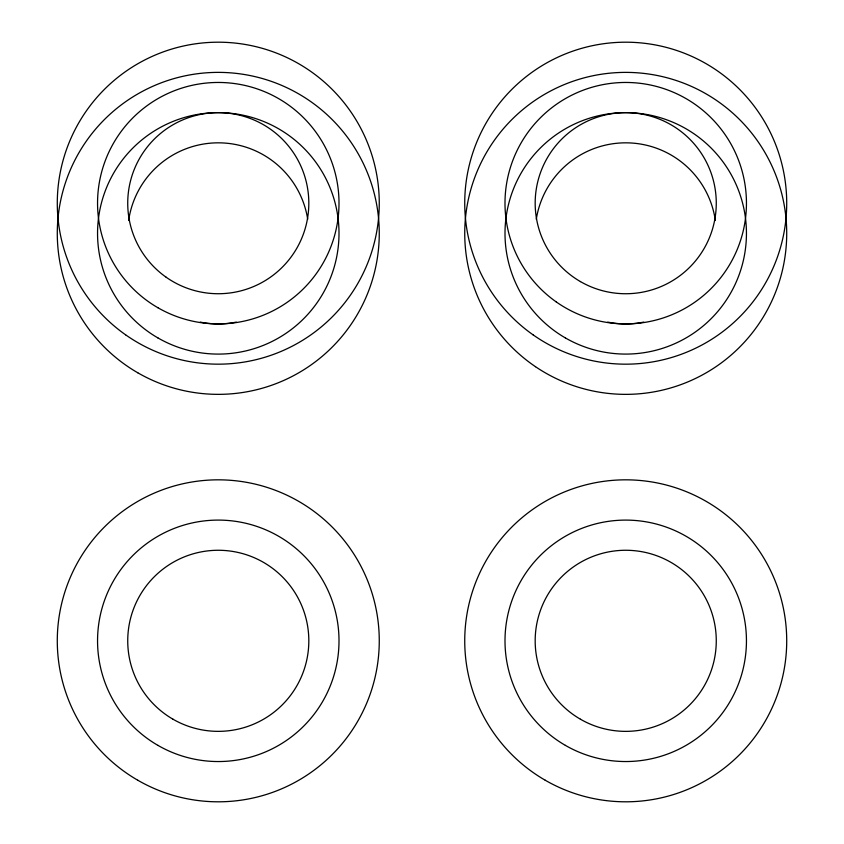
<?xml version="1.0" encoding="UTF-8"?>
<svg xmlns="http://www.w3.org/2000/svg" width="844" height="844" viewBox="0 0 844 844"><rect width="100%" height="100%" fill="white"/><g stroke="black" fill="none" stroke-linecap="round" stroke-linejoin="round"><path stroke-width="1.27" d="M643.708 322.113A90.54 90.54 0 0 1 607.743 322.113M536.299 219.208A90.54 90.54 0 0 1 715.343 220.484M236.257 322.113A90.54 90.54 0 0 1 200.292 322.113M128.657 220.484A90.54 90.54 0 0 1 307.701 219.208M565.364 337.916A120.724 120.724 0 0 0 746.444 233.366A120.724 120.724 0 0 0 565.364 128.815A120.724 120.724 0 0 0 565.364 337.916M580.45 281.601A90.54 90.54 0 0 0 716.271 203.182A90.54 90.54 0 0 0 580.45 124.775A90.54 90.54 0 0 0 580.45 281.601M535.486 366.686A160.982 160.982 0 0 0 786.302 244.855A160.982 160.982 0 0 0 555.384 88.567A160.982 160.982 0 0 0 535.486 366.686M556.207 301.888A120.724 120.724 0 0 0 745.959 214.038A120.724 120.724 0 0 0 574.996 93.631A120.724 120.724 0 0 0 556.207 301.888M533.028 334.804A160.982 160.982 0 0 0 786.059 217.647A160.982 160.982 0 0 0 558.084 57.097A160.982 160.982 0 0 0 533.028 334.804M565.364 745.368A120.724 120.724 0 0 0 746.444 640.818A120.724 120.724 0 0 0 565.364 536.267A120.724 120.724 0 0 0 565.364 745.368M580.45 719.225A90.54 90.54 0 0 0 716.271 640.818A90.54 90.54 0 0 0 580.45 562.399A90.54 90.54 0 0 0 580.45 719.225M545.235 780.236A160.982 160.982 0 0 0 786.713 640.818A160.982 160.982 0 0 0 545.235 501.399A160.982 160.982 0 0 0 545.235 780.236M137.783 780.236A160.982 160.982 0 0 0 379.262 640.818A160.982 160.982 0 0 0 137.783 501.399A160.982 160.982 0 0 0 137.783 780.236M173.009 719.225A90.54 90.54 0 0 0 308.82 640.818A90.54 90.54 0 0 0 173.009 562.399A90.54 90.54 0 0 0 173.009 719.225M157.912 745.368A120.724 120.724 0 0 0 339.003 640.818A120.724 120.724 0 0 0 157.912 536.267A120.724 120.724 0 0 0 157.912 745.368M157.912 307.733A120.724 120.724 0 0 0 339.003 203.182A120.724 120.724 0 0 0 157.912 98.632A120.724 120.724 0 0 0 157.912 307.733M166.141 277.212A90.54 90.54 0 0 0 308.45 211.327A90.54 90.54 0 0 0 180.236 121.019A90.54 90.54 0 0 0 166.141 277.212M157.912 337.916A120.724 120.724 0 0 0 339.003 233.366A120.724 120.724 0 0 0 157.912 128.815A120.724 120.724 0 0 0 157.912 337.916M125.587 334.804A160.982 160.982 0 0 0 378.608 217.647A160.982 160.982 0 0 0 150.633 57.097A160.982 160.982 0 0 0 125.587 334.804M137.783 372.784A160.982 160.982 0 0 0 379.262 233.366A160.982 160.982 0 0 0 137.783 93.948A160.982 160.982 0 0 0 137.783 372.784"/></g></svg>
